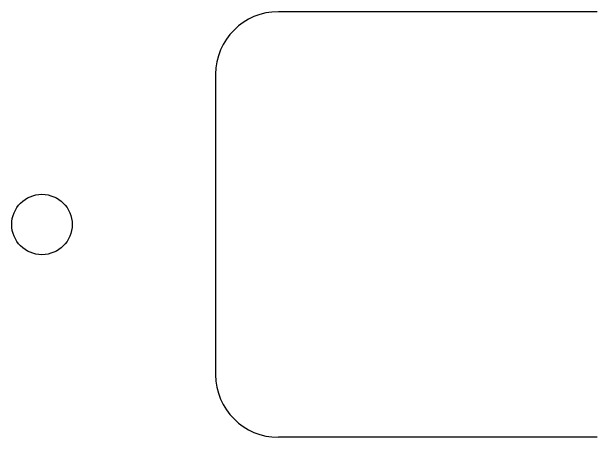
# Model space of a CAD drawing. Header units: millimetres. Extents: x -10 to 277, y -95 to 18.
# Drawn here: x 38.29 to 57.66, y -83.25 to -69.15 of the extents above; entities that cross this region are included whole.
import ezdxf

# ---------------------------------------------------------------- set-up
doc = ezdxf.new("R2010")
doc.units = ezdxf.units.MM
doc.header["$MEASUREMENT"] = 0
doc.layers.add('Edge.Cuts', color=53, linetype='CONTINUOUS')

msp = doc.modelspace()

# ---------------------------------------------------------------- linework, layer by layer
at = {"layer": 'Edge.Cuts', "linetype": 'Continuous'}
for p, q in [((57.6625, -69.15), (47.1125, -69.15)), ((45.0375, -71.225), (45.0375, -81.175)), ((57.6625, -83.25), (47.1125, -83.25))]:
    msp.add_line(p, q, dxfattribs=at)
at = {"layer": 'Edge.Cuts'}
msp.add_circle((39.290625, -76.2), 1, dxfattribs=at)
for centre, radius, start, end in [((47.112525, -71.225), 2.075025, 90.0006903, 180), ((47.112525, -81.175), 2.075, 180, 269.9993097)]:
    msp.add_arc(centre, radius, start, end, dxfattribs=at)

doc.saveas('drawing.dxf')
